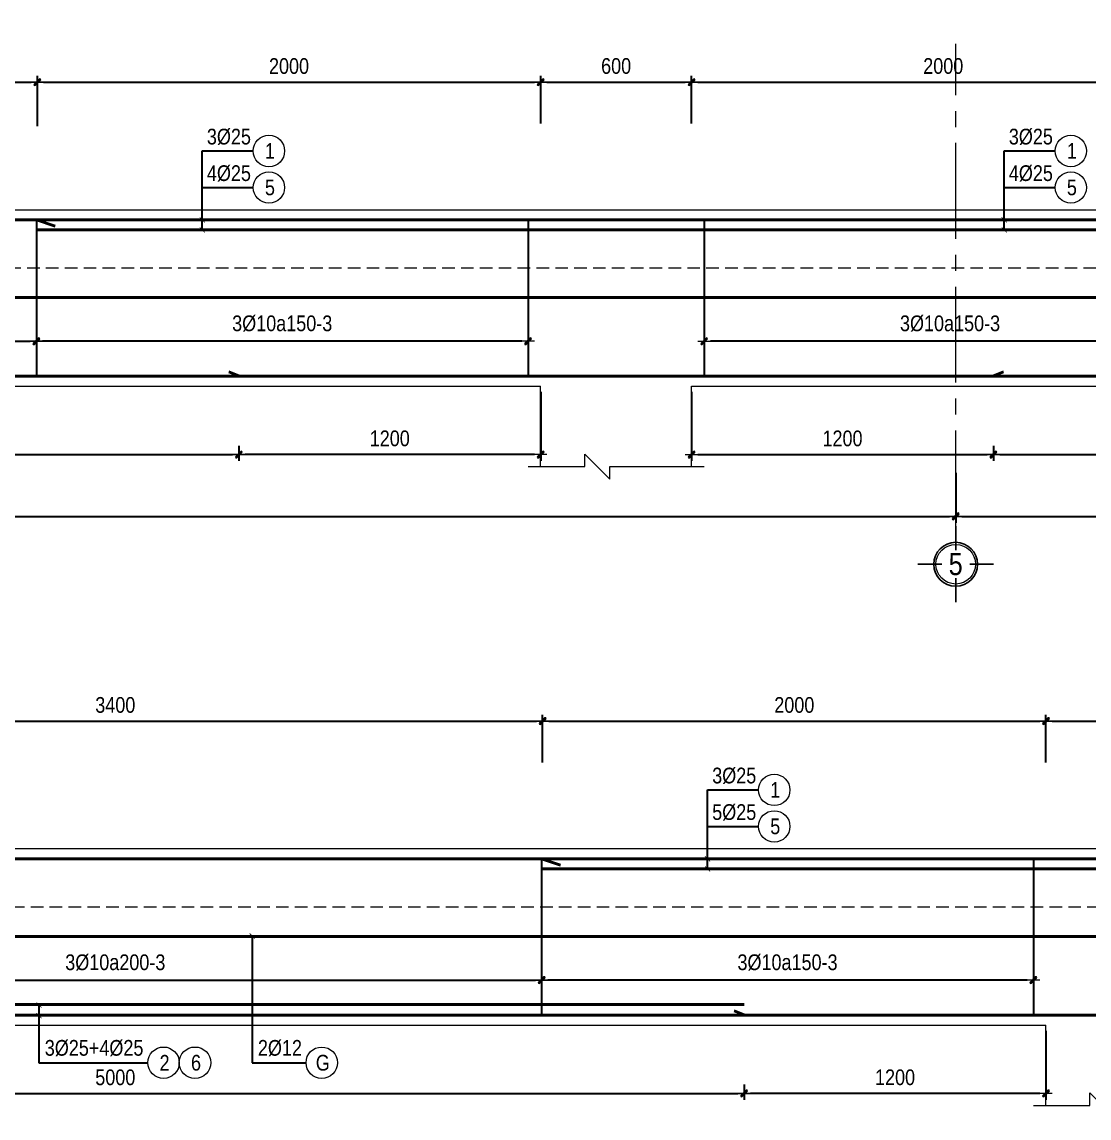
# Model space of a CAD drawing. Header units: millimetres. Extents: x 397144 to 8960116, y 345581 to 674207.
# Drawn here: x 5004051 to 5008293, y 628721 to 633079 of the extents above; entities that cross this region are included whole.
import ezdxf
from ezdxf.enums import TextEntityAlignment as Align
from ezdxf.xclip import XClip

# ---------------------------------------------------------------- set-up
doc = ezdxf.new("R2010")
doc.units = ezdxf.units.MM
doc.header["$XCLIPFRAME"] = 0
doc.header["$PDSIZE"] = -10
doc.linetypes.add('CENTER2', pattern=[28.575, 19.05, -3.175, 3.175, -3.175])
doc.linetypes.add('HIDDEN', pattern=[0.375, 0.25, -0.125])
doc.layers.get('0').update_dxf_attribs({"linetype": 'CONTINUOUS'})
doc.layers.get('Defpoints').update_dxf_attribs({"color": 12, "linetype": 'CONTINUOUS'})
for name, color, linetype, lineweight in [('2', 2, 'CONTINUOUS', 20), ('CDAI', 8, 'CONTINUOUS', 30), ('CTHEP', 2, 'CONTINUOUS', 50), ('DBAO', 3, 'CONTINUOUS', 20), ('DGIONG', 4, 'CONTINUOUS', 13), ('KTH', 150, 'CONTINUOUS', 5), ('Net khuat', 8, 'HIDDEN', 13), ('STICK', 1, 'CONTINUOUS', 9), ('TEXT', 7, 'CONTINUOUS', 15)]:
    doc.layers.add(name, color=color, linetype=linetype, lineweight=lineweight)
doc.layers.add('8', color=8, linetype='CONTINUOUS')
doc.styles.add('HELVECONDENSE', font='VHELVCN_0.TTF')
doc.styles.add('Star-HelCon', font='VHELVCN_0.TTF')
doc.styles.add('TTP-HelCon', font='VHELVCN_0.TTF')
doc.styles.add('VNI-HELVE-CONDENSE', font='VHELVCN_0.TTF')
doc.dimstyles.new('kc-25', dxfattribs={"dimtxt": 62.5, "dimasz": 20, "dimexe": 20, "dimexo": 50, "dimgap": 25, "dimtad": 3, "dimdec": 0, "dimzin": 0, "dimdsep": 46, "dimtxsty": 'VNI-HELVE-CONDENSE', "dimblk": 'DIM', "dimcen": 2.5, "dimclrd": 256, "dimclre": 154, "dimclrt": 7, "dimaunit": 1, "dimadec": 0, "dimazin": 0, "dimtfac": 1, "dimtdec": 0, "dimtix": 1, "dimtmove": 0, "dimatfit": 3, "dimldrblk": 'DOT', "dimfxl": 1, "dimtolj": 1, "dimtzin": 0, "dimarcsym": 0})
doc.dimstyles.new('TTP-25', dxfattribs={"dimscale": 25, "dimtxt": 2.5, "dimasz": 1, "dimexe": 1, "dimexo": 1, "dimgap": 0.09, "dimtad": 0, "dimdec": 4, "dimrnd": 5, "dimzin": 9, "dimdsep": 46, "dimtxsty": 'TTP-HelCon', "dimblk": 'Stick1', "dimcen": 0.09, "dimdle": 1.5, "dimclrd": 256, "dimclre": 256, "dimclrt": 7, "dimadec": 0, "dimazin": 0, "dimtfac": 1, "dimtdec": 4, "dimtmove": 0, "dimatfit": 3, "dimldrblk": '_ArchTick1', "dimfxl": 1, "dimtvp": 1, "dimtolj": 1, "dimtzin": 0, "dimarcsym": 0})

# ---------------------------------------------------------------- blocks, each defined once
blk = doc.blocks.new('Stick1')
at = {"layer": 'STICK'}
h = blk.add_hatch(color=256, dxfattribs=at)
edge = h.paths.add_edge_path()
edge.add_line((0.3, 0.5), (-0.5, -0.3))
edge.add_arc((-0.4, -0.4), 0.141, 135, 315)
edge.add_line((-0.3, -0.5), (0.5, 0.3))
edge.add_arc((0.4, 0.4), 0.141, 315, 495)
blk.add_line((1, 0), (-1, 0), dxfattribs=at)
blk.add_lwpolyline([(0.3, 0.5), (-0.5, -0.3, 1), (-0.3, -0.5), (0.5, 0.3, 1), (0.3, 0.5, 1)], format="xyb", dxfattribs=at)
blk = doc.blocks.new('*D8223')
at = {"layer": 'Defpoints', "color": 0, "transparency": 16777216}
for p in [(5192280.6, 546662.2), (5194235.6, 546579.7), (5192280.6, 546522.3)]:
    blk.add_point(p, dxfattribs=at)
at = {"layer": 'KTH', "lineweight": -2, "transparency": 16777216}
for p, q in [((5192280.6, 546637.2), (5192280.6, 546497.3)), ((5194235.6, 546554.7), (5194235.6, 546497.3)), ((5194210.6, 546522.3), (5192305.6, 546522.3))]:
    blk.add_line(p, q, dxfattribs=at)
at = {"layer": 'KTH', "lineweight": -2, "transparency": 16777216, "xscale": 25, "yscale": 25, "zscale": 25, "rotation": 180}
blk.add_blockref('Stick1', (5192280.6, 546522.3), dxfattribs=at)
at = {"layer": 'KTH', "lineweight": -2, "transparency": 16777216, "xscale": 25, "yscale": 25, "zscale": 25}
blk.add_blockref('Stick1', (5194235.6, 546522.3), dxfattribs=at)
at = {"layer": 'KTH', "color": 7, "transparency": 16777216, "insert": (5193258.1, 546592.2), "char_height": 62.5, "attachment_point": 5, "style": 'TTP-HelCon'}
blk.add_mtext('\\A1;3Þ10a150-3', dxfattribs=at)
blk = doc.blocks.new('_ArchTick1')
at = {"color": 0, "const_width": 3.81}
blk.add_lwpolyline([(-12.7, -12.7), (12.7, 12.7)], dxfattribs=at)
blk = doc.blocks.new('*D8224')
at = {"layer": 'Defpoints', "color": 0, "transparency": 16777216}
for p in [(5194885.6, 547552.1), (5194285.6, 547399), (5194885.6, 547399)]:
    blk.add_point(p, dxfattribs=at)
at = {"layer": 'KTH', "lineweight": -2, "transparency": 16777216}
for p, q in [((5194285.6, 547424), (5194285.6, 547577.1)), ((5194310.6, 547552.1), (5194860.6, 547552.1)), ((5194885.6, 547424), (5194885.6, 547577.1))]:
    blk.add_line(p, q, dxfattribs=at)
at = {"layer": 'KTH', "lineweight": -2, "transparency": 16777216, "xscale": 25, "yscale": 25, "zscale": 25, "rotation": 180}
blk.add_blockref('Stick1', (5194285.6, 547552.1), dxfattribs=at)
at = {"layer": 'KTH', "lineweight": -2, "transparency": 16777216, "xscale": 25, "yscale": 25, "zscale": 25}
blk.add_blockref('Stick1', (5194885.6, 547552.1), dxfattribs=at)
at = {"layer": 'KTH', "color": 7, "transparency": 16777216, "insert": (5194585.6, 547616), "char_height": 62.5, "attachment_point": 5, "style": 'TTP-HelCon'}
blk.add_mtext('\\A1;600', dxfattribs=at)
blk = doc.blocks.new('dau truc')
blk.add_circle((0, 0), 180)
at = {"layer": '8'}
for p, q in [((0, 127.3), (0, 345.5)), ((-127.3, 0), (-345.5, 0)), ((345.5, 0), (127.3, 0)), ((0, -345.5), (0, -127.3))]:
    blk.add_line(p, q, dxfattribs=at)
blk.add_circle((0, 0), 200, dxfattribs=at)
at = {"layer": 'TEXT', "style": 'HELVECONDENSE'}
blk.add_attdef('A', text='', height=232.7, dxfattribs=at).set_placement((0, 0), align=Align.MIDDLE)
blk = doc.blocks.new('*D8230')
at = {"layer": 'Defpoints', "color": 0, "transparency": 16777216}
for p in [(5194285.6, 547552.1), (5192284.6, 547363.1), (5194285.6, 547363.1)]:
    blk.add_point(p, dxfattribs=at)
at = {"layer": 'KTH', "lineweight": -2, "transparency": 16777216}
for p, q in [((5192284.6, 547388.1), (5192284.6, 547577.1)), ((5192309.6, 547552.1), (5194260.6, 547552.1)), ((5194285.6, 547388.1), (5194285.6, 547577.1))]:
    blk.add_line(p, q, dxfattribs=at)
at = {"layer": 'KTH', "lineweight": -2, "transparency": 16777216, "xscale": 25, "yscale": 25, "zscale": 25, "rotation": 180}
blk.add_blockref('Stick1', (5192284.6, 547552.1), dxfattribs=at)
at = {"layer": 'KTH', "lineweight": -2, "transparency": 16777216, "xscale": 25, "yscale": 25, "zscale": 25}
blk.add_blockref('Stick1', (5194285.6, 547552.1), dxfattribs=at)
at = {"layer": 'KTH', "color": 7, "transparency": 16777216, "insert": (5193285.1, 547615.9), "char_height": 62.5, "attachment_point": 5, "style": 'TTP-HelCon'}
blk.add_mtext('\\A1;2000', dxfattribs=at)
blk = doc.blocks.new('*D8231')
at = {"layer": 'Defpoints', "color": 0, "transparency": 16777216}
for p in [(5196886.6, 547552.1), (5194885.6, 547363.1), (5196886.6, 547363.1)]:
    blk.add_point(p, dxfattribs=at)
at = {"layer": 'KTH', "lineweight": -2, "transparency": 16777216}
for p, q in [((5194885.6, 547388.1), (5194885.6, 547577.1)), ((5194910.6, 547552.1), (5196861.6, 547552.1)), ((5196886.6, 547388.1), (5196886.6, 547577.1))]:
    blk.add_line(p, q, dxfattribs=at)
at = {"layer": 'KTH', "lineweight": -2, "transparency": 16777216, "xscale": 25, "yscale": 25, "zscale": 25, "rotation": 180}
blk.add_blockref('Stick1', (5194885.6, 547552.1), dxfattribs=at)
at = {"layer": 'KTH', "lineweight": -2, "transparency": 16777216, "xscale": 25, "yscale": 25, "zscale": 25}
blk.add_blockref('Stick1', (5196886.6, 547552.1), dxfattribs=at)
at = {"layer": 'KTH', "color": 7, "transparency": 16777216, "insert": (5195886.1, 547616), "char_height": 62.5, "attachment_point": 5, "style": 'TTP-HelCon'}
blk.add_mtext('\\A1;2000', dxfattribs=at)
blk = doc.blocks.new('*D8234')
at = {"layer": 'Defpoints', "color": 0, "transparency": 16777216}
for p in [(5188740.6, 546662.3), (5192280.6, 546662.2), (5192280.6, 546522.2)]:
    blk.add_point(p, dxfattribs=at)
at = {"layer": 'KTH', "lineweight": -2, "transparency": 16777216}
for p, q in [((5188740.6, 546637.3), (5188740.6, 546497.2)), ((5192280.6, 546637.2), (5192280.6, 546497.2)), ((5188765.6, 546522.2), (5192255.6, 546522.2))]:
    blk.add_line(p, q, dxfattribs=at)
at = {"layer": 'KTH', "lineweight": -2, "transparency": 16777216, "xscale": 25, "yscale": 25, "zscale": 25, "rotation": 180}
blk.add_blockref('Stick1', (5188740.6, 546522.2), dxfattribs=at)
at = {"layer": 'KTH', "lineweight": -2, "transparency": 16777216, "xscale": 25, "yscale": 25, "zscale": 25}
blk.add_blockref('Stick1', (5192280.6, 546522.2), dxfattribs=at)
at = {"layer": 'KTH', "color": 7, "transparency": 16777216, "insert": (5190510.6, 546592.1), "char_height": 62.5, "attachment_point": 5, "style": 'TTP-HelCon'}
blk.add_mtext('\\A1;3Þ10a200-3', dxfattribs=at)
blk = doc.blocks.new('*D8236')
at = {"layer": 'Defpoints', "color": 0, "transparency": 16777216}
for p in [(5192284.6, 547552.1), (5188736.6, 547363.1), (5192284.6, 547352.2)]:
    blk.add_point(p, dxfattribs=at)
at = {"layer": 'KTH', "lineweight": -2, "transparency": 16777216}
for p, q in [((5188736.6, 547388.1), (5188736.6, 547577.1)), ((5188761.6, 547552.1), (5192259.6, 547552.1)), ((5192284.6, 547377.2), (5192284.6, 547577.1))]:
    blk.add_line(p, q, dxfattribs=at)
at = {"layer": 'KTH', "lineweight": -2, "transparency": 16777216, "xscale": 25, "yscale": 25, "zscale": 25, "rotation": 180}
blk.add_blockref('Stick1', (5188736.6, 547552.1), dxfattribs=at)
at = {"layer": 'KTH', "lineweight": -2, "transparency": 16777216, "xscale": 25, "yscale": 25, "zscale": 25}
blk.add_blockref('Stick1', (5192284.6, 547552.1), dxfattribs=at)
at = {"layer": 'KTH', "color": 7, "transparency": 16777216, "insert": (5190510.6, 547616), "char_height": 62.5, "attachment_point": 5, "style": 'TTP-HelCon'}
blk.add_mtext('\\A1;3550', dxfattribs=at)
blk = doc.blocks.new('DIM')
h = blk.add_hatch(color=1)
h.paths.add_polyline_path([(0.49, 0.29, 1), (0.29, 0.49), (-0.19, 0), (0.19, 0)])
h.paths.add_polyline_path([(0.19, 0), (-0.19, 0), (-0.49, -0.29, 1), (-0.29, -0.49)])
at = {"color": 9}
for p, q in [((-0.19, 0), (-1.5, 0)), ((0.19, 0), (1.5, 0))]:
    blk.add_line(p, q, dxfattribs=at)
at = {"color": 1}
for p, q in [((-0.49, -0.29), (0.29, 0.49)), ((-0.29, -0.49), (0.49, 0.29)), ((-0.19, 0), (0.19, 0))]:
    blk.add_line(p, q, dxfattribs=at)
blk.add_arc((-0.39, -0.39), 0.138, 135, 315, dxfattribs=at)
blk = doc.blocks.new('*D1238')
at = {"layer": 'Defpoints', "color": 0, "transparency": 16777216}
for p in [(5195935.6, 546023.8), (5186535.6, 545922.6), (5195935.6, 545825.8)]:
    blk.add_point(p, dxfattribs=at)
at = {"layer": 'KTH', "lineweight": -2, "transparency": 16777216}
for p, q in [((5195935.6, 545998.8), (5195935.6, 545800.8)), ((5186535.6, 545897.6), (5186535.6, 545800.8)), ((5186560.6, 545825.8), (5195910.6, 545825.8))]:
    blk.add_line(p, q, dxfattribs=at)
at = {"layer": 'KTH', "lineweight": -2, "transparency": 16777216, "xscale": 25, "yscale": 25, "zscale": 25, "rotation": 180}
blk.add_blockref('Stick1', (5186535.6, 545825.8), dxfattribs=at)
at = {"layer": 'KTH', "lineweight": -2, "transparency": 16777216, "xscale": 25, "yscale": 25, "zscale": 25}
blk.add_blockref('Stick1', (5195935.6, 545825.8), dxfattribs=at)
at = {"layer": 'KTH', "color": 7, "transparency": 16777216, "insert": (5191235.6, 545889.6), "char_height": 62.5, "attachment_point": 5, "style": 'TTP-HelCon'}
blk.add_mtext('\\A1;9400', dxfattribs=at)
blk = doc.blocks.new('*D8246')
at = {"layer": 'Defpoints', "color": 0, "transparency": 16777216}
for p in [(5194285.6, 546345.9), (5193085.6, 546131.7), (5193085.6, 546071.7)]:
    blk.add_point(p, dxfattribs=at)
at = {"layer": 'KTH', "lineweight": -2, "transparency": 16777216}
for p, q in [((5194285.6, 546320.9), (5194285.6, 546046.7)), ((5193085.6, 546106.7), (5193085.6, 546046.7)), ((5194260.6, 546071.7), (5193110.6, 546071.7))]:
    blk.add_line(p, q, dxfattribs=at)
at = {"layer": 'KTH', "lineweight": -2, "transparency": 16777216, "xscale": 25, "yscale": 25, "zscale": 25, "rotation": 180}
blk.add_blockref('Stick1', (5193085.6, 546071.7), dxfattribs=at)
at = {"layer": 'KTH', "lineweight": -2, "transparency": 16777216, "xscale": 25, "yscale": 25, "zscale": 25}
blk.add_blockref('Stick1', (5194285.6, 546071.7), dxfattribs=at)
at = {"layer": 'KTH', "color": 7, "transparency": 16777216, "insert": (5193685.6, 546135.6), "char_height": 62.5, "attachment_point": 5, "style": 'TTP-HelCon'}
blk.add_mtext('\\A1;1200', dxfattribs=at)
blk = doc.blocks.new('*D8247')
at = {"layer": 'Defpoints', "color": 0, "transparency": 16777216}
for p in [(5187935.6, 546131.6), (5193085.6, 546106.6), (5193085.6, 546071.7)]:
    blk.add_point(p, dxfattribs=at)
at = {"layer": 'KTH', "lineweight": -2, "transparency": 16777216}
for p, q in [((5187935.6, 546106.6), (5187935.6, 546046.7)), ((5187960.6, 546071.7), (5193060.6, 546071.7)), ((5193085.6, 546081.6), (5193085.6, 546046.7))]:
    blk.add_line(p, q, dxfattribs=at)
at = {"layer": 'KTH', "lineweight": -2, "transparency": 16777216, "xscale": 25, "yscale": 25, "zscale": 25, "rotation": 180}
blk.add_blockref('Stick1', (5187935.6, 546071.7), dxfattribs=at)
at = {"layer": 'KTH', "lineweight": -2, "transparency": 16777216, "xscale": 25, "yscale": 25, "zscale": 25}
blk.add_blockref('Stick1', (5193085.6, 546071.7), dxfattribs=at)
at = {"layer": 'KTH', "color": 7, "transparency": 16777216, "insert": (5190510.6, 546135.5), "char_height": 62.5, "attachment_point": 5, "style": 'TTP-HelCon'}
blk.add_mtext('\\A1;5150', dxfattribs=at)
blk = doc.blocks.new('*D8248')
at = {"layer": 'Defpoints', "color": 0, "transparency": 16777216}
for p in [(5194885.6, 546345.9), (5196085.6, 546131.6), (5196085.6, 546071.7)]:
    blk.add_point(p, dxfattribs=at)
at = {"layer": 'KTH', "lineweight": -2, "transparency": 16777216}
for p, q in [((5194885.6, 546320.9), (5194885.6, 546046.7)), ((5196085.6, 546106.6), (5196085.6, 546046.7)), ((5194910.6, 546071.7), (5196060.6, 546071.7))]:
    blk.add_line(p, q, dxfattribs=at)
at = {"layer": 'KTH', "lineweight": -2, "transparency": 16777216, "xscale": 25, "yscale": 25, "zscale": 25, "rotation": 180}
blk.add_blockref('Stick1', (5194885.6, 546071.7), dxfattribs=at)
at = {"layer": 'KTH', "lineweight": -2, "transparency": 16777216, "xscale": 25, "yscale": 25, "zscale": 25}
blk.add_blockref('Stick1', (5196085.6, 546071.7), dxfattribs=at)
at = {"layer": 'KTH', "color": 7, "transparency": 16777216, "insert": (5195485.6, 546135.5), "char_height": 62.5, "attachment_point": 5, "style": 'TTP-HelCon'}
blk.add_mtext('\\A1;1200', dxfattribs=at)
blk = doc.blocks.new('*D8249')
at = {"layer": 'Defpoints', "color": 0, "transparency": 16777216}
for p in [(5194935.6, 546662.2), (5196890.6, 546579.7), (5194935.6, 546522.3)]:
    blk.add_point(p, dxfattribs=at)
at = {"layer": 'KTH', "lineweight": -2, "transparency": 16777216}
for p, q in [((5194935.6, 546637.2), (5194935.6, 546497.3)), ((5196890.6, 546554.7), (5196890.6, 546497.3)), ((5196865.6, 546522.3), (5194960.6, 546522.3))]:
    blk.add_line(p, q, dxfattribs=at)
at = {"layer": 'KTH', "lineweight": -2, "transparency": 16777216, "xscale": 25, "yscale": 25, "zscale": 25, "rotation": 180}
blk.add_blockref('Stick1', (5194935.6, 546522.3), dxfattribs=at)
at = {"layer": 'KTH', "lineweight": -2, "transparency": 16777216, "xscale": 25, "yscale": 25, "zscale": 25}
blk.add_blockref('Stick1', (5196890.6, 546522.3), dxfattribs=at)
at = {"layer": 'KTH', "color": 7, "transparency": 16777216, "insert": (5195913.1, 546592.2), "char_height": 62.5, "attachment_point": 5, "style": 'TTP-HelCon'}
blk.add_mtext('\\A1;3Þ10a150-3', dxfattribs=at)
blk = doc.blocks.new('*D8280')
at = {"layer": 'Defpoints', "color": 0, "transparency": 16777216}
for p in [(5208380.6, 546662.2), (5210335.6, 546579.7), (5208380.6, 546522.3)]:
    blk.add_point(p, dxfattribs=at)
at = {"layer": 'KTH', "lineweight": -2, "transparency": 16777216}
for p, q in [((5208380.6, 546637.2), (5208380.6, 546497.3)), ((5210335.6, 546554.7), (5210335.6, 546497.3)), ((5210310.6, 546522.3), (5208405.6, 546522.3))]:
    blk.add_line(p, q, dxfattribs=at)
at = {"layer": 'KTH', "lineweight": -2, "transparency": 16777216, "xscale": 25, "yscale": 25, "zscale": 25, "rotation": 180}
blk.add_blockref('Stick1', (5208380.6, 546522.3), dxfattribs=at)
at = {"layer": 'KTH', "lineweight": -2, "transparency": 16777216, "xscale": 25, "yscale": 25, "zscale": 25}
blk.add_blockref('Stick1', (5210335.6, 546522.3), dxfattribs=at)
at = {"layer": 'KTH', "color": 7, "transparency": 16777216, "insert": (5209358.1, 546592.2), "char_height": 62.5, "attachment_point": 5, "style": 'TTP-HelCon'}
blk.add_mtext('\\A1;3Þ10a150-3', dxfattribs=at)
blk = doc.blocks.new('*D8281')
at = {"layer": 'Defpoints', "color": 0, "transparency": 16777216}
for p in [(5210985.6, 547552.1), (5210385.6, 547399), (5210985.6, 547399)]:
    blk.add_point(p, dxfattribs=at)
at = {"layer": 'KTH', "lineweight": -2, "transparency": 16777216}
for p, q in [((5210385.6, 547424), (5210385.6, 547577.1)), ((5210410.6, 547552.1), (5210960.6, 547552.1)), ((5210985.6, 547424), (5210985.6, 547577.1))]:
    blk.add_line(p, q, dxfattribs=at)
at = {"layer": 'KTH', "lineweight": -2, "transparency": 16777216, "xscale": 25, "yscale": 25, "zscale": 25, "rotation": 180}
blk.add_blockref('Stick1', (5210385.6, 547552.1), dxfattribs=at)
at = {"layer": 'KTH', "lineweight": -2, "transparency": 16777216, "xscale": 25, "yscale": 25, "zscale": 25}
blk.add_blockref('Stick1', (5210985.6, 547552.1), dxfattribs=at)
at = {"layer": 'KTH', "color": 7, "transparency": 16777216, "insert": (5210685.6, 547616), "char_height": 62.5, "attachment_point": 5, "style": 'TTP-HelCon'}
blk.add_mtext('\\A1;600', dxfattribs=at)
blk = doc.blocks.new('*D8282')
at = {"layer": 'Defpoints', "color": 0, "transparency": 16777216}
for p in [(5210385.6, 547552.1), (5208384.6, 547363.1), (5210385.6, 547363.1)]:
    blk.add_point(p, dxfattribs=at)
at = {"layer": 'KTH', "lineweight": -2, "transparency": 16777216}
for p, q in [((5208384.6, 547388.1), (5208384.6, 547577.1)), ((5208409.6, 547552.1), (5210360.6, 547552.1)), ((5210385.6, 547388.1), (5210385.6, 547577.1))]:
    blk.add_line(p, q, dxfattribs=at)
at = {"layer": 'KTH', "lineweight": -2, "transparency": 16777216, "xscale": 25, "yscale": 25, "zscale": 25, "rotation": 180}
blk.add_blockref('Stick1', (5208384.6, 547552.1), dxfattribs=at)
at = {"layer": 'KTH', "lineweight": -2, "transparency": 16777216, "xscale": 25, "yscale": 25, "zscale": 25}
blk.add_blockref('Stick1', (5210385.6, 547552.1), dxfattribs=at)
at = {"layer": 'KTH', "color": 7, "transparency": 16777216, "insert": (5209385.1, 547615.9), "char_height": 62.5, "attachment_point": 5, "style": 'TTP-HelCon'}
blk.add_mtext('\\A1;2000', dxfattribs=at)
blk = doc.blocks.new('*D8283')
at = {"layer": 'Defpoints', "color": 0, "transparency": 16777216}
for p in [(5210385.6, 546345.9), (5209185.6, 546131.7), (5209185.6, 546071.7)]:
    blk.add_point(p, dxfattribs=at)
at = {"layer": 'KTH', "lineweight": -2, "transparency": 16777216}
for p, q in [((5210385.6, 546320.9), (5210385.6, 546046.7)), ((5209185.6, 546106.7), (5209185.6, 546046.7)), ((5210360.6, 546071.7), (5209210.6, 546071.7))]:
    blk.add_line(p, q, dxfattribs=at)
at = {"layer": 'KTH', "lineweight": -2, "transparency": 16777216, "xscale": 25, "yscale": 25, "zscale": 25, "rotation": 180}
blk.add_blockref('Stick1', (5209185.6, 546071.7), dxfattribs=at)
at = {"layer": 'KTH', "lineweight": -2, "transparency": 16777216, "xscale": 25, "yscale": 25, "zscale": 25}
blk.add_blockref('Stick1', (5210385.6, 546071.7), dxfattribs=at)
at = {"layer": 'KTH', "color": 7, "transparency": 16777216, "insert": (5209785.6, 546135.6), "char_height": 62.5, "attachment_point": 5, "style": 'TTP-HelCon'}
blk.add_mtext('\\A1;1200', dxfattribs=at)
blk = doc.blocks.new('*D8286')
at = {"layer": 'Defpoints', "color": 0, "transparency": 16777216}
for p in [(5201185.6, 546159), (5196085.6, 546131.6), (5201185.6, 546071.7)]:
    blk.add_point(p, dxfattribs=at)
at = {"layer": 'KTH', "lineweight": -2, "transparency": 16777216}
for p, q in [((5196085.6, 546106.6), (5196085.6, 546046.7)), ((5201185.6, 546134), (5201185.6, 546046.7)), ((5196110.6, 546071.7), (5201160.6, 546071.7))]:
    blk.add_line(p, q, dxfattribs=at)
at = {"layer": 'KTH', "lineweight": -2, "transparency": 16777216, "xscale": 25, "yscale": 25, "zscale": 25, "rotation": 180}
blk.add_blockref('Stick1', (5196085.6, 546071.7), dxfattribs=at)
at = {"layer": 'KTH', "lineweight": -2, "transparency": 16777216, "xscale": 25, "yscale": 25, "zscale": 25}
blk.add_blockref('Stick1', (5201185.6, 546071.7), dxfattribs=at)
at = {"layer": 'KTH', "color": 7, "transparency": 16777216, "insert": (5198635.6, 546135.5), "char_height": 62.5, "attachment_point": 5, "style": 'TTP-HelCon'}
blk.add_mtext('\\A1;5100', dxfattribs=at)
blk = doc.blocks.new('*D8287')
at = {"layer": 'Defpoints', "color": 0, "transparency": 16777216}
for p in [(5208384.6, 547552.1), (5204986.6, 547363.1), (5208384.6, 547363.1)]:
    blk.add_point(p, dxfattribs=at)
at = {"layer": 'KTH', "lineweight": -2, "transparency": 16777216}
for p, q in [((5204986.6, 547388.1), (5204986.6, 547577.1)), ((5205011.6, 547552.1), (5208359.6, 547552.1)), ((5208384.6, 547388.1), (5208384.6, 547577.1))]:
    blk.add_line(p, q, dxfattribs=at)
at = {"layer": 'KTH', "lineweight": -2, "transparency": 16777216, "xscale": 25, "yscale": 25, "zscale": 25, "rotation": 180}
blk.add_blockref('Stick1', (5204986.6, 547552.1), dxfattribs=at)
at = {"layer": 'KTH', "lineweight": -2, "transparency": 16777216, "xscale": 25, "yscale": 25, "zscale": 25}
blk.add_blockref('Stick1', (5208384.6, 547552.1), dxfattribs=at)
at = {"layer": 'KTH', "color": 7, "transparency": 16777216, "insert": (5206685.6, 547616), "char_height": 62.5, "attachment_point": 5, "style": 'TTP-HelCon'}
blk.add_mtext('\\A1;3400', dxfattribs=at)
blk = doc.blocks.new('*D8288')
at = {"layer": 'Defpoints', "color": 0, "transparency": 16777216}
for p in [(5204185.6, 546131.6), (5209185.6, 546131.7), (5209185.6, 546071.7)]:
    blk.add_point(p, dxfattribs=at)
at = {"layer": 'KTH', "lineweight": -2, "transparency": 16777216}
for p, q in [((5204185.6, 546106.6), (5204185.6, 546046.7)), ((5209185.6, 546106.7), (5209185.6, 546046.7)), ((5204210.6, 546071.7), (5209160.6, 546071.7))]:
    blk.add_line(p, q, dxfattribs=at)
at = {"layer": 'KTH', "lineweight": -2, "transparency": 16777216, "xscale": 25, "yscale": 25, "zscale": 25, "rotation": 180}
blk.add_blockref('Stick1', (5204185.6, 546071.7), dxfattribs=at)
at = {"layer": 'KTH', "lineweight": -2, "transparency": 16777216, "xscale": 25, "yscale": 25, "zscale": 25}
blk.add_blockref('Stick1', (5209185.6, 546071.7), dxfattribs=at)
at = {"layer": 'KTH', "color": 7, "transparency": 16777216, "insert": (5206685.6, 546135.5), "char_height": 62.5, "attachment_point": 5, "style": 'TTP-HelCon'}
blk.add_mtext('\\A1;5000', dxfattribs=at)
blk = doc.blocks.new('*D8290')
at = {"layer": 'Defpoints', "color": 0, "transparency": 16777216}
for p in [(5204990.6, 546662.3), (5208380.6, 546662.2), (5208380.6, 546522.2)]:
    blk.add_point(p, dxfattribs=at)
at = {"layer": 'KTH', "lineweight": -2, "transparency": 16777216}
for p, q in [((5204990.6, 546637.3), (5204990.6, 546497.2)), ((5208380.6, 546637.2), (5208380.6, 546497.2)), ((5205015.6, 546522.2), (5208355.6, 546522.2))]:
    blk.add_line(p, q, dxfattribs=at)
at = {"layer": 'KTH', "lineweight": -2, "transparency": 16777216, "xscale": 25, "yscale": 25, "zscale": 25, "rotation": 180}
blk.add_blockref('Stick1', (5204990.6, 546522.2), dxfattribs=at)
at = {"layer": 'KTH', "lineweight": -2, "transparency": 16777216, "xscale": 25, "yscale": 25, "zscale": 25}
blk.add_blockref('Stick1', (5208380.6, 546522.2), dxfattribs=at)
at = {"layer": 'KTH', "color": 7, "transparency": 16777216, "insert": (5206685.6, 546592.1), "char_height": 62.5, "attachment_point": 5, "style": 'TTP-HelCon'}
blk.add_mtext('\\A1;3Þ10a200-3', dxfattribs=at)
blk = doc.blocks.new('*D1232')
at = {"layer": 'Defpoints', "color": 0, "transparency": 16777216}
for p in [(5195935.6, 546023.8), (5200985.6, 546017.1), (5200985.6, 545825.8)]:
    blk.add_point(p, dxfattribs=at)
at = {"layer": 'KTH', "lineweight": -2, "transparency": 16777216}
for p, q in [((5195935.6, 545998.8), (5195935.6, 545800.8)), ((5200985.6, 545992.1), (5200985.6, 545800.8)), ((5195960.6, 545825.8), (5200960.6, 545825.8))]:
    blk.add_line(p, q, dxfattribs=at)
at = {"layer": 'KTH', "lineweight": -2, "transparency": 16777216, "xscale": 25, "yscale": 25, "zscale": 25, "rotation": 180}
blk.add_blockref('Stick1', (5195935.6, 545825.8), dxfattribs=at)
at = {"layer": 'KTH', "lineweight": -2, "transparency": 16777216, "xscale": 25, "yscale": 25, "zscale": 25}
blk.add_blockref('Stick1', (5200985.6, 545825.8), dxfattribs=at)
at = {"layer": 'KTH', "color": 7, "transparency": 16777216, "insert": (5198460.6, 545889.6), "char_height": 62.5, "attachment_point": 5, "style": 'TTP-HelCon'}
blk.add_mtext('\\A1;5050', dxfattribs=at)
blk = doc.blocks.new('BY-18')
at = {"layer": 'CDAI', "ltscale": 52.5}
for p, q in [((5192280.59357, 547008.76659), (5192280.59357, 546382.79559)), ((5194235.59357, 547008.83872), (5194235.59357, 546378.83872)), ((5194935.59097, 547008.83489), (5194935.59097, 546382.81876)), ((5208380.60069, 547008.76659), (5208380.60069, 546382.79559)), ((5210335.60069, 547008.83872), (5210335.60069, 546378.83872))]:
    blk.add_line(p, q, dxfattribs=at)
at = {"layer": 'CTHEP'}
for p, q in [((5192355.59357, 546979.76659), (5192280.59357, 547004.76659)), ((5208455.60069, 546979.76659), (5208380.60069, 547004.76659)), ((5192284.63305, 546964.82556), (5196884.59496, 546964.82556)), ((5208384.64017, 546964.82556), (5212984.60208, 546964.82556)), ((5208935.60069, 546964.82556), (5214529.11298, 546964.82556)), ((5138019.31863, 546695.82682), (5214372.22878, 546695.77869)), ((5204185.59496, 546424.87831), (5209185.60069, 546424.95428)), ((5193085.59357, 546384.95428), (5193046.09458, 546400.64615)), ((5196085.59496, 546384.87831), (5196125.09396, 546400.57018)), ((5209185.60069, 546384.95428), (5209146.10169, 546400.64615))]:
    blk.add_line(p, q, dxfattribs=at)
for points in [[(5214555.59356, 546376.57918), (5214555.59356, 547004.7664), (5137865.59357, 547004.84194)], [(5153373.34267, 546382.82784), (5162804.59965, 546382.82083), (5163384.46139, 546382.81892), (5170035.59357, 546382.79064), (5170609.63908, 546382.78875), (5214493.76072, 546382.7666), (5214493.76072, 546905.64212)]]:
    blk.add_lwpolyline(points, dxfattribs=at)
at = {"layer": 'DBAO'}
for points in [[(5214185.59439, 547367.8332), (5214185.594, 547043.7211), (5170183.49982, 547043.76555)], [(5186735.59496, 546343.74172), (5194285.59357, 546343.73215)], [(5194285.59357, 546023.83872), (5194285.59357, 546343.83872)], [(5194885.59496, 546023.76276), (5194885.59496, 546343.76276)], [(5194885.59496, 546343.73139), (5202385.59357, 546343.72946)], [(5202985.59496, 546343.72931), (5210385.60069, 546343.72741)], [(5210385.60069, 546023.83872), (5210385.60069, 546343.83872)]]:
    blk.add_lwpolyline(points, dxfattribs=at)
at = {"layer": 'DGIONG'}
for points in [[(5194235.59357, 546023.83872), (5194460.59357, 546023.83872), (5194460.59357, 546073.83872), (5194560.59357, 545973.83872), (5194560.59357, 546023.83872), (5194935.59097, 546023.83489)], [(5210335.60069, 546023.83872), (5210560.60069, 546023.83872), (5210560.60069, 546073.83872), (5210660.60069, 545973.83872), (5210660.60069, 546023.83872), (5211035.59809, 546023.83489)]]:
    blk.add_lwpolyline(points, dxfattribs=at)
for centre in [(5193205.18641, 547278.64311), (5196393.36648, 547278.64311), (5209305.19353, 547278.64311), (5193205.18641, 547133.34411), (5196393.36648, 547133.34411), (5209305.19353, 547133.34411), (5206877.337, 546193.89062), (5207002.337, 546193.89062), (5207506.33284, 546193.84598)]:
    blk.add_circle(centre, 62.5, dxfattribs=at)
at = {"layer": 'Net khuat', "linetype": 'CENTER2', "ltscale": 20}
blk.add_line((5195935.59357, 545786.34494), (5195935.59357, 547791.68758), dxfattribs=at)
at = {"layer": 'Net khuat', "ltscale": 200}
blk.add_lwpolyline([(5137835.59357, 546343.84194), (5137835.59357, 546343.84194), (5138435.59357, 546343.84194), (5138435.59357, 546813.84194), (5214585.59357, 546813.84194)], dxfattribs=at)
at = {"layer": '2', "ltscale": 300}
ref = blk.add_blockref('dau truc', (5195935.59357, 545635.4804), dxfattribs=dict(at, xscale=0.4367131292819977, yscale=0.4367131292819977, zscale=0.4367131292819977))
ref.add_attrib('A', '5', dxfattribs={"layer": 'TEXT', "height": 87.5, "style": 'HELVECONDENSE'}).set_placement((5195935.59357, 545635.4804), align=Align.MIDDLE)
at = {"layer": 'TEXT', "style": 'TTP-HelCon'}
for s, p in [('3Þ25', (5192958.67636, 547304.49606)), ('3Þ25', (5196146.85643, 547304.49606)), ('3Þ25', (5209058.68348, 547304.49606)), ('4Þ25', (5192958.67636, 547159.19705)), ('4Þ25', (5196146.85643, 547159.19705)), ('5Þ25', (5209058.68348, 547159.19705)), ('3Þ25+4Þ25', (5206405.25987, 546221.78768, 0)), ('2Þ12', (5207252.52497, 546221.74304, 0))]:
    blk.add_text(s, height=62.5, dxfattribs=at).set_placement(p)
at = {"layer": 'TEXT', "style": 'Star-HelCon'}
for s, p in [('1', (5193209.35308, 547278.64311)), ('1', (5196397.53315, 547278.64311)), ('1', (5209309.36019, 547278.64311)), ('5', (5193209.35308, 547133.34411)), ('5', (5196397.53315, 547133.34411)), ('5', (5209309.36019, 547133.34411)), ('2', (5206881.50367, 546193.89062)), ('6', (5207006.50367, 546193.89062)), ('G', (5207510.4995, 546193.84598))]:
    blk.add_text(s, height=62.5, dxfattribs=at).set_placement(p, align=Align.MIDDLE)
at = {"layer": 'KTH'}
for base, p1, p2, picture, middle in [((5192284.59357, 547552.14017), (5188736.59097, 547363.13634), (5192284.59357, 547352.1571), '*D8236', (5190510.59227, 547615.9735)), ((5194285.59357, 547552.06803), (5192284.59357, 547363.0642), (5194285.59357, 547363.0642), '*D8230', (5193285.09357, 547615.90137)), ((5194885.59097, 547552.14017), (5194285.59357, 547399.04345), (5194885.59097, 547399.04345), '*D8224', (5194585.59227, 547615.9735)), ((5196886.59097, 547552.14017), (5194885.59097, 547363.13634), (5196886.59097, 547363.13634), '*D8231', (5195886.09097, 547615.9735)), ((5208384.60069, 547552.14017), (5204986.59097, 547363.13634), (5208384.60069, 547363.0642), '*D8287', (5206685.59583, 547615.9735)), ((5210385.60069, 547552.06803), (5208384.60069, 547363.0642), (5210385.60069, 547363.0642), '*D8282', (5209385.10069, 547615.90137)), ((5210985.59809, 547552.14017), (5210385.60069, 547399.04345), (5210985.59809, 547399.04345), '*D8281', (5210685.59939, 547615.9735)), ((5193085.59357, 546071.74579), (5194285.59357, 546345.93166), (5193085.59357, 546131.69696), '*D8246', (5193685.59357, 546135.57912)), ((5209185.60069, 546071.74579), (5210385.60069, 546345.93166), (5209185.60069, 546131.69696), '*D8283', (5209785.60069, 546135.57912)), ((5195935.59357, 545825.78166), (5186535.59357, 545922.63284), (5195935.59357, 546023.76467), '*D1238', (5191235.59357, 545889.615)), ((5200985.59357, 545825.78166), (5195935.59357, 546023.76467), (5200985.59357, 546017.14896), '*D1232', (5198460.59357, 545889.615))]:
    dim = blk.add_linear_dim(base=base, p1=p1, p2=p2, angle=180, dimstyle='TTP-25', override={"dimtmove": 1}, dxfattribs=at)
    dim.commit()
    dim.dimension.update_dxf_attribs({"geometry": picture, "text_midpoint": middle})
for base, p1, p2, picture, middle in [((5192280.59357, 546522.18718), (5188740.59097, 546662.27571), (5192280.59357, 546662.20741), '*D8234', (5190510.59227, 546592.10384)), ((5208380.60069, 546522.18718), (5204990.59097, 546662.27571), (5208380.60069, 546662.20741), '*D8290', (5206685.59583, 546592.10384))]:
    dim = blk.add_linear_dim(base=base, p1=p1, p2=p2, text='3Þ10a200-3', dimstyle='TTP-25', override={"dimtmove": 1}, dxfattribs=at)
    dim.commit()
    dim.dimension.update_dxf_attribs({"geometry": picture, "text_midpoint": middle})
for base, p1, p2, picture, middle in [((5192280.59357, 546522.26253), (5194235.59357, 546579.73588), (5192280.59357, 546662.20741), '*D8223', (5193258.09357, 546592.1792)), ((5194935.59097, 546522.26253), (5196890.59097, 546579.73588), (5194935.59097, 546662.20741), '*D8249', (5195913.09097, 546592.1792)), ((5208380.60069, 546522.26253), (5210335.60069, 546579.73588), (5208380.60069, 546662.20741), '*D8280', (5209358.10069, 546592.1792))]:
    dim = blk.add_linear_dim(base=base, p1=p1, p2=p2, angle=180, text='3Þ10a150-3', dimstyle='TTP-25', override={"dimtmove": 1}, dxfattribs=at)
    dim.commit()
    dim.dimension.update_dxf_attribs({"geometry": picture, "text_midpoint": middle})
for base, p1, p2, picture, middle in [((5196085.59496, 546071.66982), (5194885.59496, 546345.85569), (5196085.59496, 546131.621), '*D8248', (5195485.59496, 546135.50315)), ((5193085.59357, 546071.66982), (5187935.59496, 546131.621), (5193085.59357, 546106.621), '*D8247', (5190510.59427, 546135.50315)), ((5201185.59357, 546071.66982), (5196085.59496, 546131.621), (5201185.59357, 546159.04965), '*D8286', (5198635.59427, 546135.50315)), ((5209185.60069, 546071.66982), (5204185.59496, 546131.621), (5209185.60069, 546131.69696), '*D8288', (5206685.59783, 546135.50315))]:
    dim = blk.add_linear_dim(base=base, p1=p1, p2=p2, dimstyle='TTP-25', override={"dimtmove": 1}, dxfattribs=at)
    dim.commit()
    dim.dimension.update_dxf_attribs({"geometry": picture, "text_midpoint": middle})
at = {"layer": 'DGIONG'}
for points in [[(5192940.16459, 547004.835), (5192940.16433, 547278.64311), (5193142.68641, 547278.64311)], [(5196128.34466, 547004.835), (5196128.3444, 547278.64311), (5196330.86648, 547278.64311)], [(5209040.17171, 547004.835), (5209040.17144, 547278.64311), (5209242.69353, 547278.64311)], [(5192940.16424, 546964.835), (5192940.16397, 547133.34411), (5193142.68606, 547133.34411)], [(5196128.34431, 546964.835), (5196128.34405, 547133.34411), (5196330.86613, 547133.34411)], [(5209040.17135, 546964.835), (5209040.17109, 547133.34411), (5209242.69318, 547133.34411)], [(5207229.51479, 546697.89055), (5207229.51294, 546193.84598), (5207443.83284, 546193.84598)], [(5206382.24748, 546423.05475), (5206382.24722, 546193.89062), (5206814.837, 546193.88969)], [(5206382.24811, 546380.93488), (5206382.24784, 546193.89062), (5206814.837, 546193.89062)]]:
    blk.add_leader(points, dimstyle='kc-25', override={"dimtad": 0, "dimldrblk": 'ArchTick', "dimfxl": 100, "dimarcsym": 1}, dxfattribs=at)

msp = doc.modelspace()

# ---------------------------------------------------------------- block references
at = {"layer": 'CDAI'}
ref = msp.add_blockref('BY-18', (-188172.64387, 85287.44136), dxfattribs=at)
XClip(ref).set_block_clipping_path([(5185943.9258872429, 545393.73162399), (5203146.4169944702, 547704.4349580166)])
ref = msp.add_blockref('BY-18', (-202263.751, 82747.25908), dxfattribs=at)
XClip(ref).set_block_clipping_path([(5200199.5271096909, 545344.4644517149), (5214738.8086302299, 547704.4349580166)])

doc.saveas('drawing.dxf')
